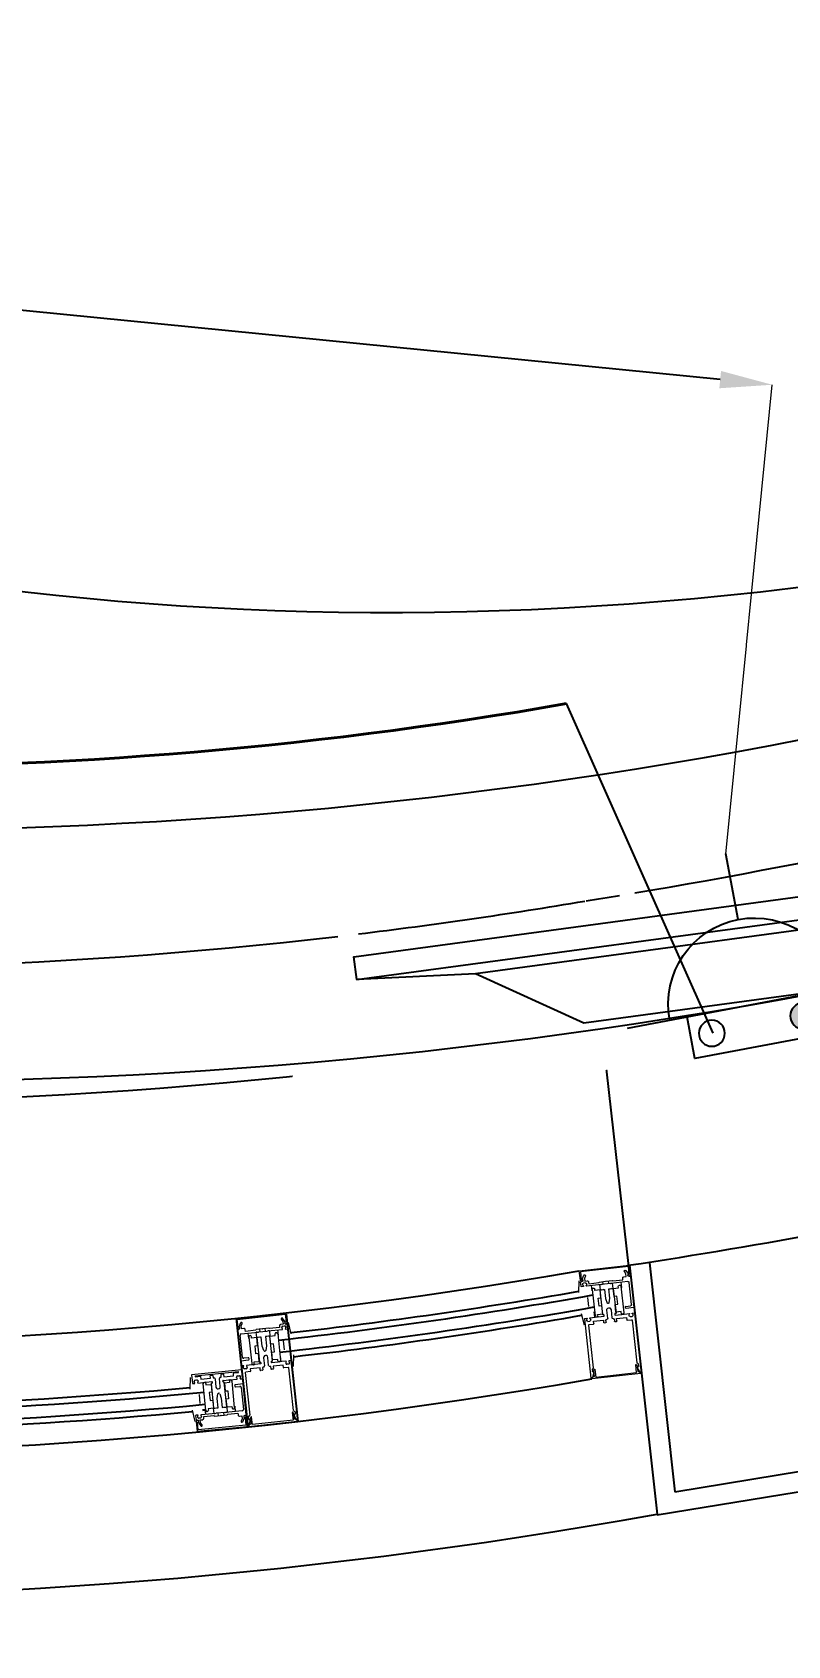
# Model space of a CAD drawing. Extents: x -678889171 to 586587, y -792238163 to 335485.
# Drawn here: x 85467 to 86218, y 16564 to 18167 of the extents above; entities that cross this region are included whole.
import ezdxf

# ---------------------------------------------------------------- set-up
doc = ezdxf.new("R2010")
doc.units = 0
doc.header["$MEASUREMENT"] = 0
doc.set_wipeout_variables(frame=1)
doc.layers.get('0').update_dxf_attribs({"color": 8})
doc.layers.get('Defpoints').update_dxf_attribs({"color": 252})
for name, color, linetype in [('1', 8, 'Continuous'), ('9TH-FURN$0$A-SITE-PATT', 252, 'Continuous'), ('E-LIT-WIR-NO', 4, 'Continuous'), ('E-POW-BLOCK', 4, 'Continuous'), ('powr wire', 4, 'Continuous'), ('XR-A-9TH-FLOOR$0$A-SITE-PATT', 252, 'Continuous'), ('XR-A-TYP-4TH TO 10TH (OUTER)$0$A-SEC-CLAD', 252, 'Continuous'), ('XR-A-TYP-4TH TO 10TH (OUTER)$0$A-SITE-PATT', 252, 'Continuous'), ('XR-A-TYP-4TH TO 10TH (OUTER)$0$A-WALL', 252, 'Continuous'), ('XR-A-TYP-4TH TO 10TH (OUTER)$0$XR-A-TYP-4TH TO 10TH (OUTER)$0$$1$A-WALL', 252, 'Continuous'), ('XR-A-TYP-4TH TO 10TH (OUTER)$0$XR-A-TYP-4TH TO 10TH (OUTER)$0$A-ELEV-PEN1', 252, 'Continuous'), ('XR-A-TYP-4TH TO 10TH (OUTER)$0$XR-A-TYP-4TH TO 10TH (OUTER)$0$A-GLAZ', 252, 'Continuous'), ('XR-A-TYP.furn$0$2ND-FURN$0$XR-A-TYP-2-3-4-5-6-7-8-9-10$0$XR-A-TYP$0$TYPICAL TYPES$0$I-FURN', 252, 'Continuous'), ('XR-A-TYP.furn$0$2ND-FURN$0$XR-A-TYP-2-3-4-5-6-7-8-9-10$0$XR-A-TYP$0$TYPICAL TYPES$0$XREF_2BR$0$I-FURN', 252, 'Continuous'), ('XR-A-TYP.furn$0$2ND-FURN$0$XR-A-TYP-2-3-4-5-6-7-8-9-10$0$XR-A-TYP$0$TYPICAL TYPES$0$XREF_3BR$0$I-EQPM', 252, 'Continuous'), ('XR-A-TYP.furn$0$A-SITE-PATT', 252, 'Continuous'), ('XR-A-TYP.furn$0$XR-A-TYP-2-4-5-6$0$I-EQPM', 252, 'Continuous')]:
    doc.layers.add(name, color=color, linetype=linetype)
doc.layers.add('XR-A-TYP-4TH TO 10TH (OUTER)$0$Main entrance$0$A-ELEV-GLAZ', color=252, linetype='Continuous', lineweight=20)
doc.styles.add('Work$0$E-M.MODUL', font='romans.shx', dxfattribs={"width": 0.8})
doc.dimstyles.new('Work$0$S-DIM', dxfattribs={"dimscale": 500, "dimtxt": 0.2065, "dimasz": 0.104, "dimexe": 0, "dimexo": 0, "dimgap": 0, "dimtad": 0, "dimdec": 0, "dimzin": 0, "dimdsep": 46, "dimtxsty": 'Work$0$E-M.MODUL', "dimcen": 0.25, "dimclrd": 5, "dimclre": 5, "dimclrt": 1, "dimadec": 0, "dimazin": 0, "dimtfac": 1, "dimtdec": 0, "dimtofl": 0, "dimtmove": 0, "dimatfit": 3, "dimfxl": 1, "dimtolj": 1, "dimtzin": 0, "dimlwe": 13, "dimarcsym": 0})

# ---------------------------------------------------------------- blocks, each defined once
blk = doc.blocks.new('UPS DUPLEX')
at = {"layer": 'E-POW-BLOCK'}
h = blk.add_hatch(color=3, dxfattribs=at)
h.dxf.hatch_style = 1
edge = h.paths.add_edge_path()
edge.add_arc((32.7616, 27.6179), 0.0303, 0, 360)
at = {"color": 3}
blk.add_line((32.8681, 27.8661), (32.8681, 28.0211), dxfattribs=at)
at = {"layer": 'E-POW-BLOCK', "color": 3}
blk.add_line((33.1681, 27.6661), (32.5681, 27.6661), dxfattribs=at)
blk.add_lwpolyline([(33.0274, 27.6661), (32.7088, 27.6661), (32.7088, 27.5673), (33.0274, 27.5673)], close=True, dxfattribs=at)
for centre in [(32.7616, 27.6179), (32.9777, 27.6179)]:
    blk.add_circle(centre, 0.0303, dxfattribs=at)
blk.add_arc((32.8681, 27.6661), 0.2, 0, 180, dxfattribs=at)
blk = doc.blocks.new('*D2994')
at = {"layer": '1', "color": 5, "lineweight": 13, "transparency": 16777216}
for p, q in [((83352.5, 17628.5), (83398.7, 18094.6)), ((86156.5, 17350.9), (86202.6, 17817.1))]:
    blk.add_line(p, q, dxfattribs=at)
at = {"layer": '1', "color": 5, "lineweight": -2, "transparency": 16777216}
for p, q in [((83450.4, 18089.5), (84655.8, 17970.2)), ((86150.8, 17822.2), (84945.4, 17941.5))]:
    blk.add_line(p, q, dxfattribs=at)
at = {"layer": '1', "color": 5, "transparency": 16777216}
for points in [[(83451.3, 18098.1), (83449.5, 18080.9), (83398.7, 18094.6)], [(86151.7, 17830.8), (86150, 17813.6), (86202.6, 17817.1)]]:
    blk.add_solid(points, dxfattribs=at)
at = {"layer": 'Defpoints', "color": 0, "transparency": 16777216}
for p in [(86202.6, 17817.1), (83352.5, 17628.5), (86156.5, 17350.9, 0)]:
    blk.add_point(p, dxfattribs=at)
at = {"layer": '1', "color": 1, "transparency": 16777216, "insert": (84800.6, 17955.8), "char_height": 103.25, "attachment_point": 5, "rotation": 354.3467, "style": 'Work$0$E-M.MODUL'}
blk.add_mtext('\\A1;2750', dxfattribs=at)
blk = doc.blocks.new('XR-A-TYP-4TH TO 10TH (OUTER)$0$conc w')
at = {"layer": 'XR-A-TYP-4TH TO 10TH (OUTER)$0$Main entrance$0$A-ELEV-GLAZ'}
for p, q in [((83819.6, 6992.5), (83819.6, 6983.1)), ((83869.6, 6992.5), (83819.6, 6992.5)), ((83819.6, 6992.5), (83819.6, 6983.1)), ((83820.7, 6983.5), (83820.7, 6991.2)), ((83820.7, 6991.2), (83868.5, 6991.2)), ((83868.5, 6991.2), (83868.5, 6983.5)), ((83869.6, 6983.1), (83869.6, 6992.5)), ((83819.6, 6981), (83819.6, 6977)), ((83819.6, 6981), (83819.6, 6950.2)), ((83821.1, 6981.6), (83820.2, 6981.6)), ((83821.1, 6981.6), (83820.2, 6981.6)), ((83821.3, 6983.5), (83820.7, 6983.5)), ((83820.9, 6981.8), (83821.3, 6981.8)), ((83823.6, 6987.5), (83821.4, 6983.7)), ((83821.7, 6953.5), (83821.7, 6975.3)), ((83823, 6976.6), (83839.8, 6976.6)), ((83823.8, 6984.5), (83825.1, 6986.7)), ((83823.8, 6981.6), (83823.8, 6984.5)), ((83826.2, 6981.6), (83823.8, 6981.6)), ((83827.5, 6978.7), (83827.5, 6980.3)), ((83837.7, 6978.7), (83827.5, 6978.7)), ((83829.7, 6976.6), (83829.7, 6971.3)), ((83830.2, 6972.6), (83830.2, 6946.2)), ((83832.8, 6971.3), (83832.8, 6972.6)), ((83838.2, 6979.3), (83837.7, 6978.7)), ((83838, 6971.3), (83838, 6976.6)), ((83839.3, 6976.6), (83838, 6976.6)), ((83844.3, 6979.3), (83838.2, 6979.3)), ((83839.8, 6976.6), (83840.2, 6976.3)), ((83840.2, 6976.3), (83840.5, 6976.6)), ((83840.5, 6976.6), (83848.7, 6976.6)), ((83841.8, 6976.6), (83841.8, 6979.3)), ((83844.6, 6978.9), (83844.3, 6979.3)), ((83844.9, 6979.3), (83844.6, 6978.9)), ((83850.9, 6979.3), (83844.9, 6979.3)), ((83847.4, 6976.6), (83847.4, 6979.3)), ((83848.7, 6976.6), (83849, 6976.3)), ((83849, 6976.3), (83849.4, 6976.6)), ((83849.4, 6976.6), (83864.1, 6976.6)), ((83851.2, 6976.6), (83849.9, 6976.6)), ((83851.5, 6978.7), (83850.9, 6979.3)), ((83851.2, 6976.6), (83851.2, 6971.3)), ((83861.7, 6978.7), (83851.5, 6978.7)), ((83856.4, 6971.3), (83856.4, 6972.6)), ((83859, 6972.6), (83859, 6946.2)), ((83859.4, 6976.6), (83859.4, 6971.3)), ((83861.7, 6980.3), (83861.7, 6978.7)), ((83865.4, 6981.6), (83863, 6981.6)), ((83863.8, 6978.5), (83863.8, 6978.7)), ((83864.1, 6986.7), (83865.4, 6984.5)), ((83864.9, 6979.8), (83866.7, 6979.8)), ((83865.4, 6984.5), (83865.4, 6981.6)), ((83867.8, 6983.7), (83865.5, 6987.5)), ((83867.4, 6976.6), (83869.2, 6976.6)), ((83867.8, 6978.7), (83867.8, 6978.5)), ((83868.5, 6983.5), (83867.9, 6983.5)), ((83867.9, 6981.8), (83868.3, 6981.8)), ((83869, 6981.6), (83868.1, 6981.6)), ((83869.6, 6977), (83869.6, 6981)), ((83872.5, 6971.3), (83870.9, 6982.7)), ((83838, 6971.3), (83832.8, 6971.3)), ((83835.3, 6955.4), (83835.3, 6963.4)), ((83835.3, 6963.4), (83838, 6963.4)), ((83838.8, 6971.3), (83838, 6971.3)), ((83838, 6971.3), (83838, 6946.7)), ((83839.3, 6971.3), (83838, 6971.3)), ((83838, 6963.4), (83838, 6971.3)), ((83839.1, 6971.6), (83838.8, 6971.3)), ((83839.5, 6971.3), (83839.1, 6971.6)), ((83841, 6971.3), (83839.5, 6971.3)), ((83841.3, 6971.6), (83841, 6971.3)), ((83841.6, 6971.3), (83841.3, 6971.6)), ((83842.5, 6971.3), (83841.6, 6971.3)), ((83842.5, 6962.2), (83842.5, 6971.3)), ((83843.7, 6957.6), (83842.5, 6962.2)), ((83846.7, 6962.2), (83845.5, 6957.6)), ((83847.6, 6971.3), (83846.7, 6971.3)), ((83846.7, 6971.3), (83846.7, 6962.2)), ((83847.9, 6971.6), (83847.6, 6971.3)), ((83848.2, 6971.3), (83847.9, 6971.6)), ((83849.7, 6971.3), (83848.2, 6971.3)), ((83850.1, 6971.6), (83849.7, 6971.3)), ((83851.2, 6971.3), (83849.9, 6971.3)), ((83850.4, 6971.3), (83850.1, 6971.6)), ((83851.2, 6971.3), (83850.4, 6971.3)), ((83851.2, 6971.3), (83856.4, 6971.3)), ((83851.2, 6963.4), (83851.2, 6971.3)), ((83851.2, 6946.7), (83851.2, 6971.3)), ((83853.9, 6963.4), (83851.2, 6963.4)), ((83853.9, 6955.4), (83853.9, 6963.4)), ((83864.1, 6956.2), (83864.1, 6965.3)), ((83819.6, 6950.2), (83827.4, 6950.2)), ((83819.6, 6944.4), (83819.6, 6936.2, 0)), ((83819.6, 6944.4), (83819.6, 6936.4)), ((83821.8, 6944.9), (83820, 6944.9)), ((83821.4, 6942.7), (83821.4, 6943)), ((83824.3, 6941.7), (83822.5, 6941.7)), ((83827.4, 6952.3), (83823, 6952.3)), ((83832.5, 6944.9), (83825.1, 6944.9)), ((83825.4, 6943), (83825.4, 6942.7)), ((83828.1, 6950.8), (83828.1, 6951.6)), ((83838, 6941.2), (83828.2, 6941.2)), ((83828.2, 6941.2), (83828.2, 6938.8)), ((83832.8, 6944.5), (83832.5, 6944.9)), ((83832.8, 6947.5), (83838, 6947.5)), ((83832.8, 6946.2), (83832.8, 6947.5)), ((83833.1, 6944.9), (83832.8, 6944.5)), ((83839, 6944.9), (83833.1, 6944.9)), ((83838, 6955.4), (83835.3, 6955.4)), ((83838, 6947.5), (83838, 6955.4)), ((83838, 6938.8), (83838, 6941.2)), ((83838.2, 6946.5), (83839, 6946.5)), ((83839.2, 6946.3), (83839.2, 6945.1)), ((83841.2, 6941.2), (83840.5, 6941.2)), ((83840.5, 6941.2), (83840.5, 6938.8)), ((83842.5, 6950.6), (83842.5, 6942.5)), ((83846.7, 6942.5), (83846.7, 6950.6)), ((83848.7, 6941.2), (83848, 6941.2)), ((83848.7, 6938.8), (83848.7, 6941.2)), ((83850, 6945.1), (83850, 6946.3)), ((83850.2, 6946.5), (83851, 6946.5)), ((83856.1, 6944.9), (83850.2, 6944.9)), ((83851.2, 6955.4), (83853.9, 6955.4)), ((83851.2, 6947.5), (83851.2, 6955.4)), ((83856.4, 6947.5), (83851.2, 6947.5)), ((83861, 6941.2), (83851.2, 6941.2)), ((83851.2, 6941.2), (83851.2, 6938.8)), ((83856.4, 6944.5), (83856.1, 6944.9)), ((83856.4, 6946.2), (83856.4, 6947.5)), ((83856.7, 6944.9), (83856.4, 6944.5)), ((83864.1, 6944.9), (83856.7, 6944.9)), ((83859.4, 6944.9), (83859.4, 6950.2)), ((83861, 6938.8), (83861, 6941.2)), ((83863.8, 6942.7), (83863.8, 6943)), ((83866.7, 6941.7), (83864.9, 6941.7)), ((83869.2, 6944.9), (83867.4, 6944.9)), ((83867.8, 6943), (83867.8, 6942.7)), ((83869.6, 6936.2, 0), (83869.6, 6944.4)), ((83872.5, 6950.2), (83870.9, 6938.7)), ((83819.6, 6936.2), (83869.6, 6936.2)), ((83822.9, 6938), (83822.9, 6937.5, 0)), ((83866.3, 6937.5), (83822.9, 6937.5)), ((83827.7, 6938.4), (83823.3, 6938.4)), ((83840.1, 6938.4), (83838.4, 6938.4)), ((83850.8, 6938.4), (83849.1, 6938.4)), ((83865.9, 6938.4), (83861.4, 6938.4)), ((83866.3, 6937.5, 0), (83866.3, 6938))]:
    blk.add_line(p, q, dxfattribs=at)
for centre, radius, start, end in [((83820.9, 6983.1), 1.27, 180, 270), ((83820.2, 6981), 0.635, 90, 180), ((83820.2, 6981), 0.635, 90, 180), ((83821.1, 6982.7), 1.06, 270, 71.3371), ((83821.3, 6982.7), 0.847, 270, 90), ((83823, 6975.3), 1.27, 90, 180), ((83824.4, 6987.1), 0.847, 330, 150), ((83826.2, 6980.3), 1.27, 360, 90), ((83831.5, 6972.6), 1.32, 360, 180), ((83857.7, 6972.6), 1.32, 360, 180), ((83863, 6980.3), 1.27, 90, 180), ((83864.9, 6978.7), 1.06, 90, 180), ((83865.7, 6978.5), 1.91, 180, 225.1897), ((83864.8, 6987.1), 0.847, 30, 210), ((83864.1, 6976.9), 0.318, 270, 45.1897), ((83866.7, 6978.7), 1.06, 360, 90), ((83868.1, 6982.7), 1.06, 108.6629, 270), ((83867.9, 6982.7), 0.847, 90, 270), ((83867.4, 6976.9), 0.318, 134.8103, 270), ((83865.9, 6978.5), 1.91, 314.8103, 360), ((83868.3, 6983.1), 1.27, 270, 360), ((83869, 6981), 0.635, 360, 90), ((83869.2, 6977), 0.423, 270, 0), ((83844.6, 6957.8), 0.911, 195, 345), ((83820, 6944.4), 0.423, 90, 180), ((83823.3, 6943), 1.91, 134.8103, 180), ((83822.5, 6942.7), 1.06, 180, 270), ((83823, 6953.5), 1.27, 180, 270), ((83821.8, 6944.5), 0.318, 314.8103, 90), ((83824.3, 6942.7), 1.06, 270, 360), ((83825.1, 6944.5), 0.318, 90, 225.1897), ((83823.5, 6943), 1.91, 360, 45.1897), ((83827.4, 6951.6), 0.635, 360, 90), ((83827.4, 6950.8), 0.635, 270, 360), ((83831.5, 6946.2), 1.32, 180, 360), ((83838.2, 6946.7), 0.212, 180, 270), ((83839, 6946.3), 0.212, 360, 90), ((83839, 6945.1), 0.212, 270, 360), ((83841.2, 6942.5), 1.27, 270, 360), ((83844.6, 6950.6), 2.12, 360, 180), ((83848, 6942.5), 1.27, 180, 270), ((83850.2, 6946.3), 0.212, 90, 180), ((83850.2, 6945.1), 0.212, 180, 270), ((83851, 6946.7), 0.212, 270, 360), ((83857.7, 6946.2), 1.32, 180, 360), ((83865.7, 6943), 1.91, 134.8103, 180), ((83864.9, 6942.7), 1.06, 180, 270), ((83864.1, 6944.5), 0.318, 314.8103, 90), ((83866.7, 6942.7), 1.06, 270, 360), ((83867.4, 6944.5), 0.318, 90, 225.1897), ((83865.9, 6943), 1.91, 360, 45.1897), ((83869.2, 6944.4), 0.423, 360, 90), ((83823.3, 6938), 0.423, 90, 180), ((83827.7, 6938.8), 0.423, 270, 360), ((83838.4, 6938.8), 0.423, 180, 270), ((83840.1, 6938.8), 0.423, 270, 360), ((83849.1, 6938.8), 0.423, 180, 270), ((83850.8, 6938.8), 0.423, 270, 0), ((83861.4, 6938.8), 0.423, 180, 270), ((83865.9, 6938), 0.423, 0, 90)]:
    blk.add_arc(centre, radius, start, end, dxfattribs=at)
blk = doc.blocks.new('XR-A-TYP-4TH TO 10TH (OUTER)$0$m')
at = {"layer": 'XR-A-TYP-4TH TO 10TH (OUTER)$0$Main entrance$0$A-ELEV-GLAZ'}
for p, q in [((12664.2, 190975.7, 0), (12663.8, 190966.3, 0)), ((12664.2, 190975.7, 0), (12663.8, 190966.3, 0)), ((12714.1, 190973.9, 0), (12664.2, 190975.7, 0)), ((12664.9, 190966.7, 0), (12665.2, 190974.4, 0)), ((12665.2, 190974.4, 0), (12713, 190972.7, 0)), ((12668, 190970.6, 0), (12665.7, 190966.8, 0)), ((12668.1, 190967.5, 0), (12669.5, 190969.7, 0)), ((12712, 190965.1, 0), (12709.9, 190969.1, 0)), ((12713, 190972.7, 0), (12712.8, 190965, 0)), ((12713.8, 190964.5, 0), (12714.1, 190973.9, 0)), ((12663.8, 190964.2, 0), (12662.7, 190933.4, 0)), ((12663.8, 190964.2, 0), (12663.6, 190960.2, 0)), ((12665.3, 190964.8, 0), (12664.4, 190964.8, 0)), ((12665.3, 190964.8, 0), (12664.4, 190964.8, 0)), ((12665.5, 190966.6, 0), (12664.9, 190966.7, 0)), ((12664.9, 190936.7, 0), (12665.7, 190958.5, 0)), ((12665.1, 190965, 0), (12665.5, 190965, 0)), ((12667, 190959.7, 0), (12683.8, 190959.1, 0)), ((12668, 190964.7, 0), (12668.1, 190967.5, 0)), ((12670.4, 190964.6, 0), (12668, 190964.7, 0)), ((12671.6, 190961.6, 0), (12671.6, 190963.3, 0)), ((12681.8, 190961.3, 0), (12671.6, 190961.6, 0)), ((12674, 190955.5, 0), (12673.1, 190929, 0)), ((12673.7, 190959.4, 0), (12673.6, 190954.2, 0)), ((12676.6, 190954.1, 0), (12676.7, 190955.4, 0)), ((12681.8, 190953.9, 0), (12676.6, 190954.1, 0)), ((12681.8, 190953.9, 0), (12680.9, 190929.2, 0)), ((12681.5, 190945.9, 0), (12681.8, 190953.9, 0)), ((12682.3, 190961.8, 0), (12681.8, 190961.3, 0)), ((12681.8, 190953.9, 0), (12682, 190959.2, 0)), ((12682.6, 190953.8, 0), (12681.8, 190953.9, 0)), ((12683.1, 190953.8, 0), (12681.8, 190953.9, 0)), ((12683.3, 190959.1, 0), (12682, 190959.2, 0)), ((12688.4, 190961.6, 0), (12682.3, 190961.8, 0)), ((12683, 190954.1, 0), (12682.6, 190953.8, 0)), ((12683.3, 190953.8, 0), (12683, 190954.1, 0)), ((12684.8, 190953.8, 0), (12683.3, 190953.8, 0)), ((12683.8, 190959.1, 0), (12684.1, 190958.8, 0)), ((12684.1, 190958.8, 0), (12684.5, 190959.1, 0)), ((12684.5, 190959.1, 0), (12692.7, 190958.8, 0)), ((12685.1, 190954.1, 0), (12684.8, 190953.8, 0)), ((12685.4, 190953.7, 0), (12685.1, 190954.1, 0)), ((12686.3, 190953.7, 0), (12685.4, 190953.7, 0)), ((12685.8, 190959, 0), (12685.9, 190961.7, 0)), ((12686, 190944.6, 0), (12686.3, 190953.7, 0)), ((12688.7, 190961.2, 0), (12688.4, 190961.6, 0)), ((12689, 190961.6, 0), (12688.7, 190961.2, 0)), ((12695, 190961.3, 0), (12689, 190961.6, 0)), ((12690.5, 190953.6, 0), (12690.2, 190944.5, 0)), ((12691.4, 190953.5, 0), (12690.5, 190953.6, 0)), ((12691.4, 190958.8, 0), (12691.5, 190961.5, 0)), ((12691.7, 190953.8, 0), (12691.4, 190953.5, 0)), ((12692, 190953.5, 0), (12691.7, 190953.8, 0)), ((12693.5, 190953.4, 0), (12692, 190953.5, 0)), ((12692.7, 190958.8, 0), (12693, 190958.4, 0)), ((12693, 190958.4, 0), (12693.3, 190958.8, 0)), ((12693.3, 190958.8, 0), (12708.1, 190958.2, 0)), ((12693.9, 190953.8, 0), (12693.5, 190953.4, 0)), ((12695, 190953.4, 0), (12693.7, 190953.4, 0)), ((12695.2, 190958.7, 0), (12693.9, 190958.7, 0)), ((12694.2, 190953.4, 0), (12693.9, 190953.8, 0)), ((12694.1, 190928.8, 0), (12695, 190953.4, 0)), ((12695, 190953.4, 0), (12694.2, 190953.4, 0)), ((12694.7, 190945.5, 0), (12695, 190953.4, 0)), ((12695.5, 190960.8, 0), (12695, 190961.3, 0)), ((12695.2, 190958.7, 0), (12695, 190953.4, 0)), ((12695, 190953.4, 0), (12700.2, 190953.2, 0)), ((12705.7, 190960.4, 0), (12695.5, 190960.8, 0)), ((12700.2, 190953.2, 0), (12700.2, 190954.5, 0)), ((12702.9, 190954.4, 0), (12701.9, 190928, 0)), ((12703.4, 190958.4, 0), (12703.2, 190953.1, 0)), ((12705.8, 190962, 0), (12705.7, 190960.4, 0)), ((12709.5, 190963.2, 0), (12707.1, 190963.3, 0)), ((12707.8, 190960.1, 0), (12707.9, 190960.4, 0)), ((12708.4, 190968.3, 0), (12709.6, 190966, 0)), ((12708.9, 190961.4, 0), (12710.8, 190961.3, 0)), ((12709.6, 190966, 0), (12709.5, 190963.2, 0)), ((12711.4, 190958.1, 0), (12713.1, 190958, 0)), ((12711.8, 190960.2, 0), (12711.8, 190960, 0)), ((12712.8, 190965, 0), (12712.1, 190965, 0)), ((12712.1, 190963.3, 0), (12712.5, 190963.3, 0)), ((12713.1, 190963, 0), (12712.3, 190963.1, 0)), ((12713.6, 190958.5, 0), (12713.7, 190962.4, 0)), ((12716.3, 190952.6, 0), (12715.1, 190964.1, 0)), ((12678.6, 190938.1, 0), (12678.9, 190946, 0)), ((12681.2, 190938, 0), (12678.6, 190938.1, 0)), ((12678.9, 190946, 0), (12681.5, 190945.9, 0)), ((12680.9, 190930.1, 0), (12681.2, 190938, 0)), ((12687, 190940, 0), (12686, 190944.6, 0)), ((12690.2, 190944.5, 0), (12688.8, 190939.9, 0)), ((12694.2, 190929.6, 0), (12694.5, 190937.5, 0)), ((12694.5, 190937.5, 0), (12697.1, 190937.4, 0)), ((12697.4, 190945.4, 0), (12694.7, 190945.5, 0)), ((12697.1, 190937.4, 0), (12697.4, 190945.4, 0)), ((12707.4, 190937.8, 0), (12707.7, 190946.9, 0)), ((12662.5, 190927.7, 0), (12660.3, 190868.4)), ((12662.5, 190927.7, 0), (12660.3, 190868.4)), ((12662.7, 190933.4, 0), (12670.5, 190933.1, 0)), ((12664.6, 190928, 0), (12662.9, 190928.1, 0)), ((12665.5, 190921.1, 0), (12664, 190878.4)), ((12664.2, 190925.9, 0), (12664.2, 190926.1, 0)), ((12667.1, 190924.7, 0), (12665.2, 190924.8, 0)), ((12670.4, 190921.3, 0), (12666, 190921.5, 0)), ((12670.6, 190935.2, 0), (12666.1, 190935.4, 0)), ((12675.4, 190927.6, 0), (12667.9, 190927.9, 0)), ((12668.2, 190926, 0), (12668.2, 190925.8, 0)), ((12670.9, 190924.2, 0), (12670.8, 190921.7, 0)), ((12680.7, 190923.8, 0), (12670.9, 190924.2, 0)), ((12671.1, 190933.7, 0), (12671.2, 190934.5, 0)), ((12675.7, 190927.3, 0), (12675.4, 190927.6, 0)), ((12675.7, 190928.9, 0), (12675.8, 190930.3, 0)), ((12676, 190927.6, 0), (12675.7, 190927.3, 0)), ((12675.8, 190930.3, 0), (12680.9, 190930.1, 0)), ((12681.9, 190927.4, 0), (12676, 190927.6, 0)), ((12680.6, 190921.4, 0), (12680.7, 190923.8, 0)), ((12682.7, 190920.9, 0), (12681, 190920.9, 0)), ((12681.1, 190929, 0), (12682, 190929, 0)), ((12682.2, 190928.8, 0), (12682.1, 190927.6, 0)), ((12683.9, 190923.7, 0), (12683.2, 190923.7, 0)), ((12683.2, 190923.7, 0), (12683.2, 190921.3, 0)), ((12685.5, 190933, 0), (12685.3, 190924.9, 0)), ((12689.5, 190924.8, 0), (12689.8, 190932.8, 0)), ((12691.4, 190923.4, 0), (12690.7, 190923.5, 0)), ((12691.3, 190921, 0), (12691.4, 190923.4, 0)), ((12692.8, 190927.2, 0), (12692.9, 190928.4, 0)), ((12698.9, 190926.8, 0), (12693, 190927, 0)), ((12693.1, 190928.6, 0), (12693.9, 190928.6, 0)), ((12703.7, 190923, 0), (12693.9, 190923.3, 0)), ((12693.9, 190923.3, 0), (12693.9, 190920.9, 0)), ((12699.3, 190929.4, 0), (12694.2, 190929.6, 0)), ((12699.2, 190926.5, 0), (12698.9, 190926.8, 0)), ((12699.5, 190926.8, 0), (12699.2, 190926.5, 0)), ((12699.3, 190928.1, 0), (12699.3, 190929.4, 0)), ((12707, 190926.5, 0), (12699.5, 190926.8, 0)), ((12702.3, 190926.7, 0), (12702.5, 190932, 0)), ((12703.7, 190920.6, 0), (12703.7, 190923, 0)), ((12706.6, 190924.4, 0), (12706.6, 190924.6, 0)), ((12709.5, 190923.2, 0), (12707.6, 190923.3, 0)), ((12712, 190926.3, 0), (12710.3, 190926.4, 0)), ((12710.3, 190866.6), (12712.4, 190925.9, 0)), ((12710.6, 190924.5, 0), (12710.5, 190924.2, 0)), ((12715.5, 190931.5, 0), (12713.5, 190920.1, 0)), ((12693.4, 190920.5, 0), (12691.7, 190920.6, 0)), ((12708.5, 190920, 0), (12704.1, 190920.1, 0)), ((12707.4, 190876.8), (12708.9, 190919.5, 0)), ((12661.9, 190869.3), (12663.9, 190874.2)), ((12662.4, 190876.9), (12664, 190878.4)), ((12662.4, 190874.9), (12662.4, 190876.9)), ((12663.9, 190874.2), (12663, 190874.3)), ((12707.4, 190876.8), (12708.8, 190875.3)), ((12708.8, 190875.3), (12708.7, 190873.3)), ((12660.7, 190868.2), (12661.9, 190869.3)), ((12708.1, 190872.7), (12707.2, 190872.7)), ((12707.2, 190872.7), (12708.9, 190867.7)), ((12708.9, 190867.7), (12709.9, 190866.5))]:
    blk.add_line(p, q, dxfattribs=at)
at = {"layer": 'XR-A-TYP-4TH TO 10TH (OUTER)$0$Main entrance$0$A-ELEV-GLAZ', "elevation": 0}
blk.add_lwpolyline([(12709.6, 190866, 0.668179), (12709.8, 190866.3), (12708.1, 190868.2), (12707.1, 190868.2), (12707.2, 190872.7), (12707.9, 190872.7), (12706.6, 190875.1, 0.767327), (12706, 190875), (12705.7, 190867.4), (12665, 190868.9), (12665.2, 190876.4, 0.767327), (12664.7, 190876.6), (12663.2, 190874.3), (12663.9, 190874.2), (12663.7, 190869.7), (12662.7, 190869.8), (12660.8, 190868.1, 0.668179), (12661, 190867.7)], format="xyb", close=True, dxfattribs=at)
at = {"layer": 'XR-A-TYP-4TH TO 10TH (OUTER)$0$Main entrance$0$A-ELEV-GLAZ'}
for centre, radius, start, end in [((12668.8, 190970.1, 0), 0.847, 327.9564, 147.9564), ((12709.2, 190968.7, 0), 0.847, 27.9564, 207.9564), ((12665.1, 190966.2, 0), 1.27, 177.9564, 267.9564), ((12664.4, 190964.1, 0), 0.635, 87.9564, 177.9564), ((12664.4, 190964.1, 0), 0.635, 87.9564, 177.9564), ((12665.3, 190965.8, 0), 1.06, 267.9564, 69.2935), ((12665.5, 190965.8, 0), 0.847, 267.9564, 87.9564), ((12666.9, 190958.4, 0), 1.27, 87.9564, 177.9564), ((12670.4, 190963.3, 0), 1.27, 357.9564, 87.9564), ((12675.4, 190955.4, 0), 1.32, 357.9564, 177.9564), ((12701.5, 190954.5, 0), 1.32, 357.9564, 177.9564), ((12707.1, 190962, 0), 1.27, 87.9564, 177.9564), ((12709.7, 190960.1, 0), 1.91, 177.9564, 223.1461), ((12708.9, 190960.3, 0), 1.06, 87.9564, 177.9564), ((12708.1, 190958.5, 0), 0.318, 267.9564, 43.1461), ((12710.8, 190960.2, 0), 1.06, 357.9564, 87.9564), ((12711.4, 190958.4, 0), 0.318, 132.7668, 267.9564), ((12712.3, 190964.1, 0), 1.06, 106.6194, 267.9564), ((12712.1, 190964.1, 0), 0.847, 87.9564, 267.9564), ((12709.9, 190960.1, 0), 1.91, 312.7668, 357.9564), ((12712.5, 190964.5, 0), 1.27, 267.9564, 357.9564), ((12713.1, 190962.4, 0), 0.635, 357.9564, 87.9564), ((12713.2, 190958.5, 0), 0.423, 267.9564, 357.9564), ((12687.9, 190940.2, 0), 0.911, 192.9564, 342.9564), ((12662.9, 190927.6, 0), 0.423, 87.9564, 177.9564), ((12666.1, 190926.1, 0), 1.91, 132.7668, 177.9564), ((12665.3, 190925.9, 0), 1.06, 177.9564, 267.9564), ((12664.6, 190927.7, 0), 0.318, 312.7668, 87.9564), ((12666.2, 190936.6, 0), 1.27, 177.9564, 267.9564), ((12665.9, 190921.1, 0), 0.423, 87.9564, 177.9564), ((12667.1, 190925.8, 0), 1.06, 267.9564, 357.9564), ((12667.9, 190927.6, 0), 0.318, 87.9564, 223.1461), ((12666.3, 190926, 0), 1.91, 357.9564, 43.1461), ((12670.4, 190921.7, 0), 0.423, 267.9564, 357.9564), ((12670.5, 190933.7, 0), 0.635, 267.9564, 357.9564), ((12670.5, 190934.6, 0), 0.635, 357.9564, 87.9564), ((12674.4, 190929, 0), 1.32, 177.9564, 357.9564), ((12681, 190921.4, 0), 0.423, 177.9564, 267.9564), ((12681.1, 190929.2, 0), 0.212, 177.9564, 267.9564), ((12681.9, 190927.6, 0), 0.212, 267.9564, 357.9564), ((12681.9, 190928.8, 0), 0.212, 357.9564, 87.9564), ((12682.7, 190921.3, 0), 0.423, 267.9564, 357.9564), ((12684, 190925, 0), 1.27, 267.9564, 357.9564), ((12687.7, 190932.9, 0), 2.12, 357.9564, 177.9564), ((12690.8, 190924.7, 0), 1.27, 177.9564, 267.9564), ((12691.7, 190921, 0), 0.423, 177.9564, 267.9564), ((12693, 190927.2, 0), 0.212, 177.9564, 267.9564), ((12693.1, 190928.4, 0), 0.212, 87.9564, 177.9564), ((12693.4, 190920.9, 0), 0.423, 267.9564, 357.9564), ((12693.9, 190928.8, 0), 0.212, 267.9564, 357.9564), ((12700.6, 190928, 0), 1.32, 177.9564, 357.9564), ((12708.5, 190924.5, 0), 1.91, 132.7668, 177.9564), ((12707.6, 190924.4, 0), 1.06, 177.9564, 267.9564), ((12707, 190926.2, 0), 0.318, 312.7668, 87.9564), ((12709.5, 190924.3, 0), 1.06, 267.9564, 357.9564), ((12710.3, 190926.1, 0), 0.318, 87.9564, 223.1461), ((12708.6, 190924.5, 0), 1.91, 357.9564, 43.1461), ((12712, 190925.9, 0), 0.423, 357.9564, 87.9564), ((12704.1, 190920.5, 0), 0.423, 177.9564, 267.9564), ((12708.5, 190919.5, 0), 0.423, 357.9564, 87.9564), ((12663, 190874.9), 0.635, 177.9564, 267.9564), ((12708.1, 190873.3), 0.635, 267.9564, 357.9564), ((12660.6, 190868.4), 0.211, 177.9564, 312.9564), ((12710.1, 190866.6), 0.211, 222.9564, 357.9564)]:
    blk.add_arc(centre, radius, start, end, dxfattribs=at)
blk = doc.blocks.new('XR-A-TYP-4TH TO 10TH (OUTER)$0$WCURVE02')
at = {"layer": 'XR-A-TYP-4TH TO 10TH (OUTER)$0$XR-A-TYP-4TH TO 10TH (OUTER)$0$A-ELEV-PEN1', "extrusion": (-0.000907902, 7.4086e-05, 1), "elevation": 0.5}
blk.add_lwpolyline([(86769.5, 3488, 0.106361), (88945.4, 3416.7)], format="xyb", dxfattribs=at)
at = {"layer": 'XR-A-TYP-4TH TO 10TH (OUTER)$0$XR-A-TYP-4TH TO 10TH (OUTER)$0$A-GLAZ', "extrusion": (-0.001621, 0.000118371, 0.999999), "elevation": -62.5}
for points in [[(86875.6, 3719.3, 0.102016), (88867.8, 3658.4)], [(88568.9, 3589.4, 0.015904), (88881.2, 3634.3)], [(88570.2, 3577.5, 0.015867), (88882.6, 3622.4)], [(88581.5, 3596.9, 0.014576), (88867.4, 3638)], [(88584, 3573, 0.014519), (88870.2, 3614.1)], [(87900.3, 3522.4, 0.028165), (88481.3, 3542.4, 0.028004)], [(87900.1, 3516.4, 0.028811), (88495.1, 3537.7, 0.028649)], [(87899.6, 3498.4, 0.02818), (88483.6, 3518.5, 0.028025)], [(87899.8, 3504.4, 0.028818), (88496.2, 3525.7, 0.028664)]]:
    blk.add_lwpolyline(points, format="xyb", dxfattribs=at)
at = {"layer": 'XR-A-TYP-4TH TO 10TH (OUTER)$0$XR-A-TYP-4TH TO 10TH (OUTER)$0$A-GLAZ', "extrusion": (-0.000907902, 7.4086e-05, 1), "elevation": 0.5}
blk.add_lwpolyline([(86802.3, 3626.3, 0.105362), (88880.5, 3551.1, 0.097227)], format="xyb", dxfattribs=at)
at = {"layer": 'XR-A-TYP-4TH TO 10TH (OUTER)$0$XR-A-TYP-4TH TO 10TH (OUTER)$0$A-GLAZ', "extrusion": (-0.001706, 9.15457e-05, 0.999999), "elevation": -70.1}
for points in [[(88526.9, 3611.1), (88538.7, 3503.2)], [(88576.7, 3615.1), (88588.4, 3508.7)]]:
    blk.add_lwpolyline(points, dxfattribs=at)
at = {"layer": 'XR-A-TYP-4TH TO 10TH (OUTER)$0$XR-A-TYP-4TH TO 10TH (OUTER)$0$A-GLAZ', "extrusion": (-0.000957348, 0.000209155, 1), "elevation": -3.4}
blk.add_lwpolyline([(88493.7, 3520, 0.000097), (88495.7, 3520.2)], format="xyb", dxfattribs=at)
at = {"layer": 'XR-A-TYP-4TH TO 10TH (OUTER)$0$A-SITE-PATT', "extrusion": (0.001557, 0.00045681, 0.999999), "xscale": -0.9999999999999998, "zscale": -0.9999999999999998, "rotation": 4.329847831254861}
blk.add_blockref('XR-A-TYP-4TH TO 10TH (OUTER)$0$m', (115963.8, -185810.7, 140), dxfattribs=at)
at = {"layer": 'XR-A-TYP-4TH TO 10TH (OUTER)$0$A-SITE-PATT', "extrusion": (-0.000915373, 0.000142396, 1), "zscale": -1, "rotation": 8.284955609570796}
blk.add_blockref('XR-A-TYP-4TH TO 10TH (OUTER)$0$m', (103513.8, -187196.4, 0.1), dxfattribs=at)
at = {"layer": 'XR-A-TYP-4TH TO 10TH (OUTER)$0$A-SITE-PATT', "extrusion": (-0.001617, 7.65157e-05, 0.999999), "zscale": -0.9999999999999991, "rotation": 185.5700270924789}
blk.add_blockref('XR-A-TYP-4TH TO 10TH (OUTER)$0$conc w', (171283.1, 18599, -62.3), dxfattribs=at)
blk = doc.blocks.new('XR-A-TYP-4TH TO 10TH (OUTER)')
at = {"layer": 'XR-A-TYP-4TH TO 10TH (OUTER)$0$A-SEC-CLAD', "elevation": 0}
for points in [[(88861, 3420.4), (88888.6, 3173.1)], [(88880.9, 3422.6), (88906.3, 3195.4)], [(88906.3, 3195.4), (89210.2, 3245.1)], [(88888.7, 3172.3), (89213.4, 3225.4)]]:
    blk.add_lwpolyline(points, dxfattribs=at)
at = {"layer": 'XR-A-TYP-4TH TO 10TH (OUTER)$0$A-WALL', "extrusion": (-0.000907902, 7.4086e-05, 1)}
for points, elevation in [([(88834, 3650.4, 0.054958), (90027.8, 3975.5)], -7.9), ([(88859.9, 3420.3, 0.018695), (89264.2, 3496.5)], -80.4)]:
    blk.add_lwpolyline(points, format="xyb", dxfattribs=dict(at, elevation=elevation))
at = {"layer": 'XR-A-TYP-4TH TO 10TH (OUTER)$0$XR-A-TYP-4TH TO 10TH (OUTER)$0$$1$A-WALL'}
blk.add_line((88834, 3650.4, 0), (88860.1, 3419, 0), dxfattribs=at)
at = {"layer": 'XR-A-TYP-4TH TO 10TH (OUTER)$0$XR-A-TYP-4TH TO 10TH (OUTER)$0$A-ELEV-PEN1', "extrusion": (-0.000907902, 7.4086e-05, 1), "elevation": -7.9}
blk.add_lwpolyline([(86829.2, 3731, 0.104505), (88834, 3650.4, 0.100016)], format="xyb", dxfattribs=at)
at = {"layer": 'XR-A-TYP-4TH TO 10TH (OUTER)$0$A-WALL'}
blk.add_blockref('XR-A-TYP-4TH TO 10TH (OUTER)$0$WCURVE02', (-56.6, -243.5, 0.1), dxfattribs=at)
blk = doc.blocks.new('XR-A-TYP.furn$0$2ND-FURN$0$XR-A-TYP-2-3-4-5-6-7-8-9-10$0$XR-A-TYP$0$TYPICAL TYPES$0$XREF_3BR$0$60 INCH TV')
at = {"layer": 'XR-A-TYP.furn$0$2ND-FURN$0$XR-A-TYP-2-3-4-5-6-7-8-9-10$0$XR-A-TYP$0$TYPICAL TYPES$0$XREF_3BR$0$I-EQPM'}
blk.add_lwpolyline([(-14235.9, 12033.2), (-14235.9, 11254.2), (-14172.9, 11154.2), (-14162.9, 11036.7), (-14139.9, 11036.7), (-14139.9, 12250.7), (-14162.9, 12250.7), (-14172.9, 12133.2)], close=True, dxfattribs=at)
blk.add_lwpolyline([(-14235.9, 12033.2), (-14235.9, 11254.2), (-14172.9, 11154.2), (-14162.9, 11036.7), (-14139.9, 11036.7), (-14139.9, 12250.7), (-14162.9, 12250.7), (-14172.9, 12133.2)], close=True, dxfattribs=at)
for points in [[(-14162.9, 11036.7), (-14162.9, 12250.7)], [(-14162.9, 11036.7), (-14162.9, 12250.7)], [(-14172.9, 12133.2), (-14172.9, 11154.2)], [(-14172.9, 12133.2), (-14172.9, 11154.2)]]:
    blk.add_lwpolyline(points, dxfattribs=at)
blk = doc.blocks.new('XR-A-TYP.furn$0$furn24')
blk.add_wipeout([(89865.4, 4156.8), (89918.9, 3760.4), (88531.2, 3573), (88477.6, 3969.4)]).translate(0, 0, 0).dxf.layer = 'XR-A-TYP.furn$0$2ND-FURN$0$XR-A-TYP-2-3-4-5-6-7-8-9-10$0$XR-A-TYP$0$TYPICAL TYPES$0$XREF_2BR$0$I-FURN'
at = {"layer": 'XR-A-TYP.furn$0$2ND-FURN$0$XR-A-TYP-2-3-4-5-6-7-8-9-10$0$XR-A-TYP$0$TYPICAL TYPES$0$I-FURN'}
blk.add_ellipse((88911.1, 6091.5, 0), major_axis=(2562.1, 538.4), ratio=0.760926, dxfattribs=at)
at = {"layer": 'XR-A-TYP.furn$0$2ND-FURN$0$XR-A-TYP-2-3-4-5-6-7-8-9-10$0$XR-A-TYP$0$TYPICAL TYPES$0$XREF_3BR$0$I-EQPM', "xscale": -1, "rotation": 277.6895521121135}
blk.add_blockref('XR-A-TYP.furn$0$2ND-FURN$0$XR-A-TYP-2-3-4-5-6-7-8-9-10$0$XR-A-TYP$0$TYPICAL TYPES$0$XREF_3BR$0$60 INCH TV', (75757.9, 16262.8, 0), dxfattribs=at)
blk = doc.blocks.new('XR-A-TYP.furn')
at = {"layer": 'XR-A-TYP.furn$0$A-SITE-PATT'}
blk.add_blockref('XR-A-TYP.furn$0$furn24', (0, 0), dxfattribs=at)
at = {"layer": 'XR-A-TYP.furn$0$XR-A-TYP-2-4-5-6$0$I-EQPM', "elevation": 0}
for points in [[(86306.7, 3892), (86956.9, 3732.5, 0.488327), (93210.5, 8817.1), (93210.1, 10270)], [(86366.2, 4134.8), (87014.7, 3975.7, 0.48837), (92960.5, 8814.5), (92960.1, 10269.9)]]:
    blk.add_lwpolyline(points, format="xyb", dxfattribs=at)

msp = doc.modelspace()

# ---------------------------------------------------------------- block references
at = {"layer": 'XR-A-9TH-FLOOR$0$A-SITE-PATT'}
msp.add_blockref('XR-A-TYP-4TH TO 10TH (OUTER)', (-2800.4, 13522.1), dxfattribs=at)

# ---------------------------------------------------------------- next in the draw order: block references
at = {"layer": '9TH-FURN$0$A-SITE-PATT'}
msp.add_blockref('XR-A-TYP.furn', (-2800.4, 13522.1), dxfattribs=at)

# ---------------------------------------------------------------- next in the draw order: linework, layer by layer
at = {"color": 240, "true_color": 0xed1f24, "extrusion": (-0.000907902, 7.4086e-05, 1), "elevation": -4.4}
for points in [[(86066, 17312.3, 0.05274), (87190.3, 17623.7)], [(84052.9, 17383.2, 0.091333), (85770.9, 17269.1, 0.091333)], [(85791.4, 17271.6, 0.011964), (86016.4, 17304.2)], [(86017.6, 17304.4, 0.001523), (86051, 17309.8, 0.001523)]]:
    msp.add_lwpolyline(points, format="xyb", dxfattribs=at)
at = {"layer": '1', "color": 4}
msp.add_line((86143.9, 17173.1, 0), (85998.3, 17500.3, 0), dxfattribs=at)
at = {"layer": 'powr wire', "color": 4, "lineweight": 40, "extrusion": (-0.000907902, 7.4086e-05, 1)}
msp.add_arc((85271.7, 21645.8, -4.4), 4208.7, 258.2889, 279.9422, dxfattribs=at)

# ---------------------------------------------------------------- next in the draw order: block references
at = {"layer": 'E-LIT-WIR-NO', "extrusion": (-0.000870912, -0.000120645, 1), "xscale": -427.5336916951288, "yscale": 427.5336916951288, "zscale": 427.5336916951291, "rotation": 10.75564771171926}
msp.add_blockref('UPS DUPLEX', (102197.5, 8203.9, -77.1), dxfattribs=at)

# ---------------------------------------------------------------- next in the draw order: dimensions: what is measured, and where the dimension line sits
at = {"layer": '1', "color": 4}
dim = msp.add_aligned_dim(p1=(83352.5, 17628.5), p2=(86156.5, 17350.9, 0), distance=468.4, text='2750', dimstyle='Work$0$S-DIM', dxfattribs=at)
dim.commit()
dim.dimension.update_dxf_attribs({"geometry": '*D2994', "text_midpoint": (84800.6, 17955.8)})

doc.saveas('drawing.dxf')
